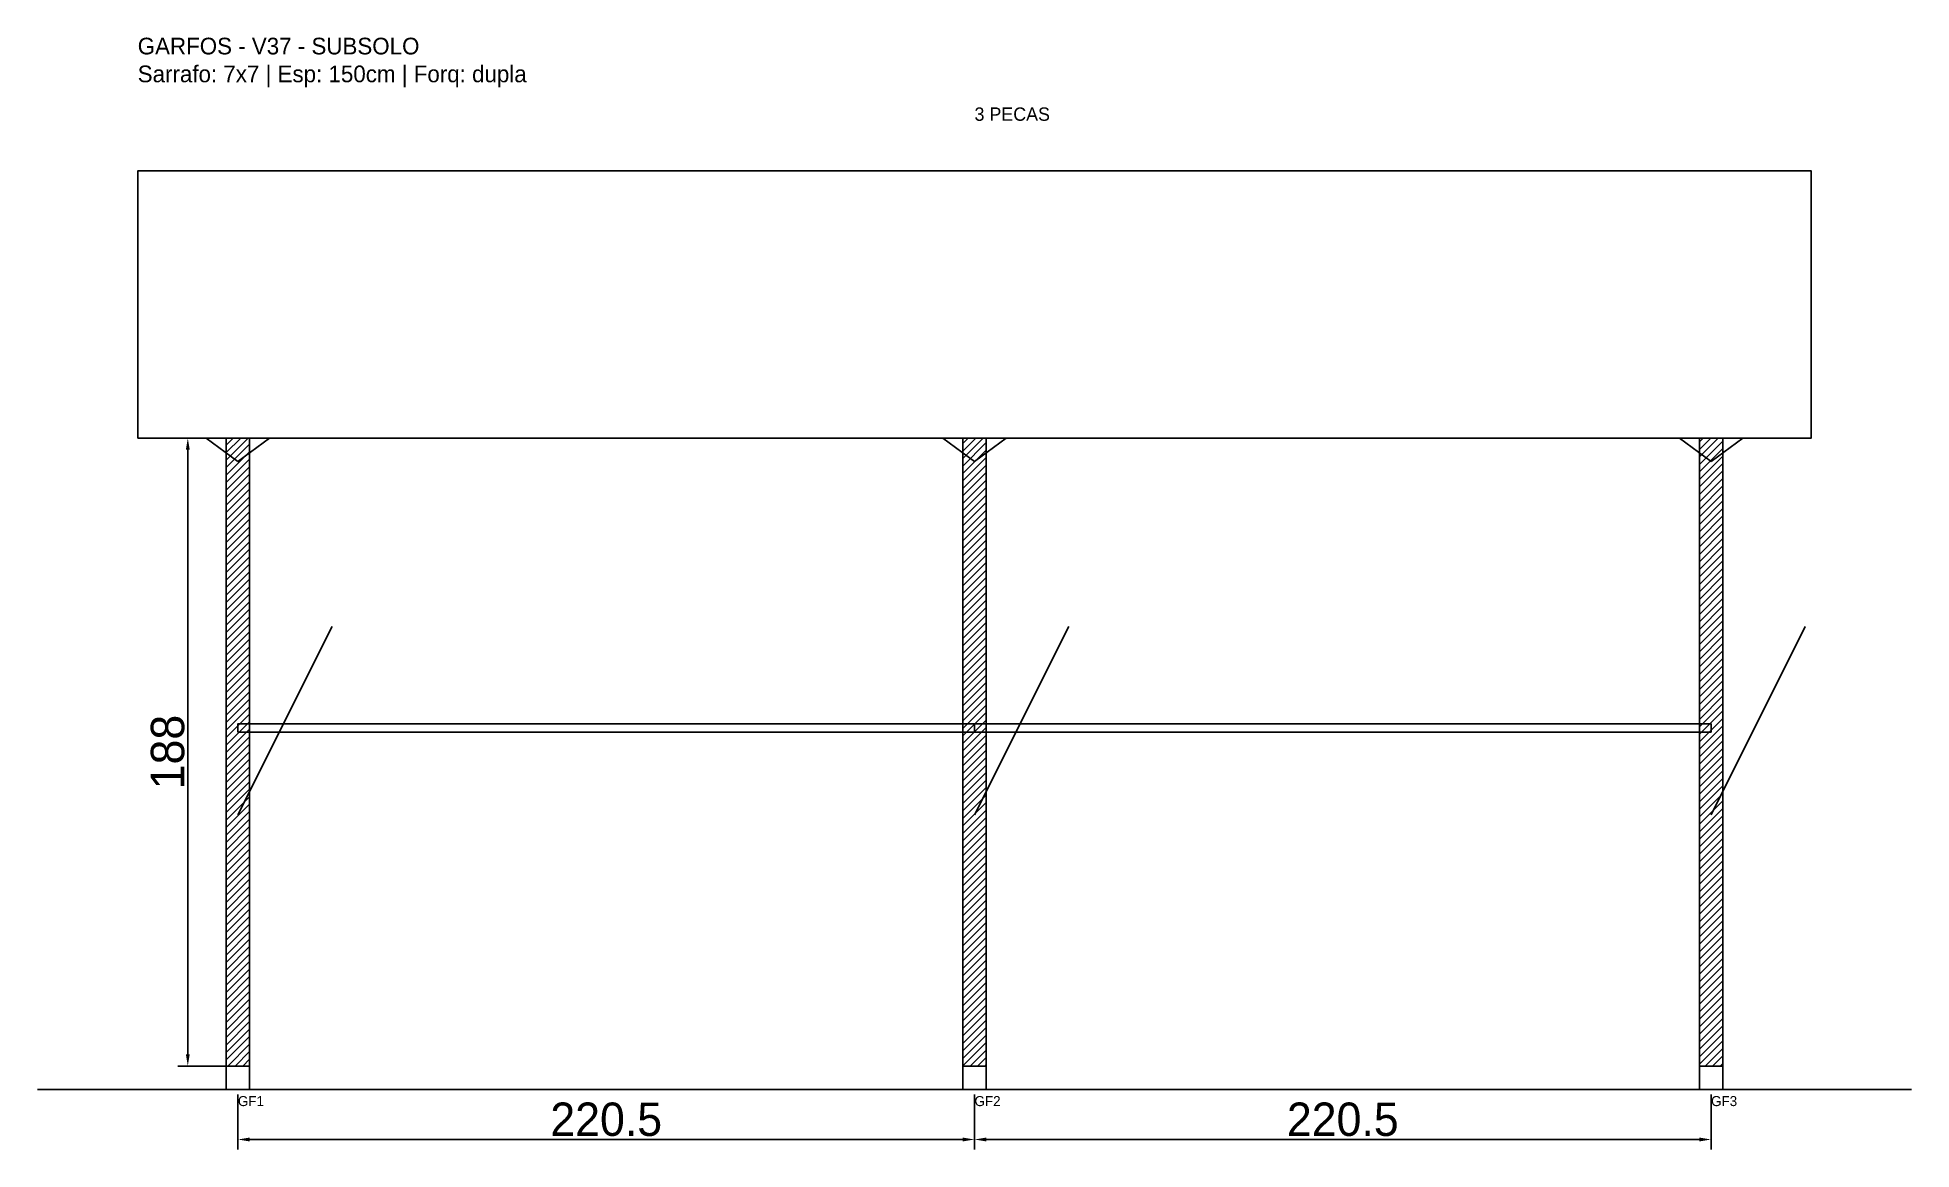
# Model space of a CAD drawing. Header units: metres. Extents: x -30 to 531, y -25 to 308.
import ezdxf

# ---------------------------------------------------------------- set-up
doc = ezdxf.new("R2010")
doc.units = ezdxf.units.M
for name, color, linetype in [('BARRA_ANCORAGEM', 1, 'Continuous'), ('COTA', 241, 'Continuous'), ('GARFOS OK', 3, 'Continuous'), ('NOME DA VIGA', 6, 'Continuous'), ('SARR_7x7', 40, 'Continuous'), ('TIRAS REESCORAMENTO', 252, 'Continuous'), ('VIGAS', 3, 'Continuous')]:
    doc.layers.add(name, color=color, linetype=linetype)
doc.dimstyles.new('EZ DXF', dxfattribs={"dimtxt": 10, "dimasz": 3.5, "dimexe": 3, "dimexo": 1.5, "dimgap": 1, "dimtad": 1, "dimdec": 1, "dimdsep": 46, "dimcen": 2.5, "dimazin": 3, "dimtfac": 1, "dimtmove": 0, "dimatfit": 3})

msp = doc.modelspace()

# ---------------------------------------------------------------- hatches: boundary and pattern name
at = {"layer": 'COTA'}
h = msp.add_hatch(dxfattribs=at)
h.set_pattern_fill('ANSI31', scale=0.5)
h.paths.add_polyline_path([(26.5, 0), (33.5, 0), (33.5, 188), (26.5, 188)])
h = msp.add_hatch(dxfattribs=at)
h.set_pattern_fill('ANSI31', scale=0.5)
h.paths.add_polyline_path([(247, 0), (254, 0), (254, 188), (247, 188)])
h = msp.add_hatch(dxfattribs=at)
h.set_pattern_fill('ANSI31', scale=0.5)
h.paths.add_polyline_path([(467.5, 0), (474.5, 0), (474.5, 188), (467.5, 188)])

# ---------------------------------------------------------------- linework, layer by layer
at = {"layer": 'BARRA_ANCORAGEM'}
for p, q in [((30, 75.2), (58.2, 131.6)), ((250.5, 75.2), (278.7, 131.6)), ((471, 75.2), (499.2, 131.6))]:
    msp.add_line(p, q, dxfattribs=at)
at = {"layer": 'GARFOS OK'}
for p, q in [((30, 181), (20.5, 188)), ((20.5, 188), (39.5, 188)), ((30, 181), (39.5, 188)), ((250.5, 181), (241, 188)), ((241, 188), (260, 188)), ((250.5, 181), (260, 188)), ((471, 181), (461.5, 188)), ((461.5, 188), (480.5, 188)), ((471, 181), (480.5, 188))]:
    msp.add_line(p, q, dxfattribs=at)
at = {"layer": 'GARFOS OK', "linetype": 'CONTINUOUS'}
msp.add_line((-30, -7), (531, -7), dxfattribs=at)
at = {"layer": 'GARFOS OK'}
for points in [[(26.5, 0), (33.5, 0), (33.5, 188), (26.5, 188), (26.5, 0)], [(247, 0), (254, 0), (254, 188), (247, 188), (247, 0)], [(467.5, 0), (474.5, 0), (474.5, 188), (467.5, 188), (467.5, 0)]]:
    msp.add_lwpolyline(points, dxfattribs=at)
at = {"layer": 'SARR_7x7'}
for points in [[(26.5, -7), (33.5, -7), (33.5, 0), (26.5, 0), (26.5, -7)], [(247, -7), (254, -7), (254, 0), (247, 0), (247, -7)], [(467.5, -7), (474.5, -7), (474.5, 0), (467.5, 0), (467.5, -7)]]:
    msp.add_lwpolyline(points, dxfattribs=at)
at = {"layer": 'TIRAS REESCORAMENTO'}
for points in [[(30, 100), (250.5, 100), (250.5, 102.5), (30, 102.5), (30, 100)], [(250.5, 100), (471, 100), (471, 102.5), (250.5, 102.5), (250.5, 100)]]:
    msp.add_lwpolyline(points, dxfattribs=at)
at = {"layer": 'VIGAS'}
msp.add_lwpolyline([(0, 188), (501, 188), (501, 268), (0, 268), (0, 188)], dxfattribs=at)

# ---------------------------------------------------------------- texts
at = {"layer": 'NOME DA VIGA'}
for s, height, p in [('3 PECAS', 4, (250.5, 283)), ('GF1', 3, (30, -12)), ('GF2', 3, (250.5, -12)), ('GF3', 3, (471, -12))]:
    msp.add_text(s, height=height, dxfattribs=at).set_placement(p)
at = {"layer": 'NOME DA VIGA', "insert": (0, 293), "char_height": 5, "attachment_point": 7}
msp.add_mtext('GARFOS - V37 - SUBSOLO\\PSarrafo: 7x7 | Esp: 150cm | Forq: dupla', dxfattribs=at)

# ---------------------------------------------------------------- dimensions: what is measured, and where the dimension line sits
at = {"layer": 'COTA'}
msp.add_linear_dim(base=(15, 0), p1=(30, 0), p2=(30, 188), angle=90, dimstyle='EZ DXF', dxfattribs=at).render()
for base, p1, p2 in [((30, -22), (30, -7), (250.5, -7)), ((250.5, -22), (250.5, -7), (471, -7))]:
    msp.add_linear_dim(base=base, p1=p1, p2=p2, dimstyle='EZ DXF', dxfattribs=at).render()

doc.saveas('drawing.dxf')
